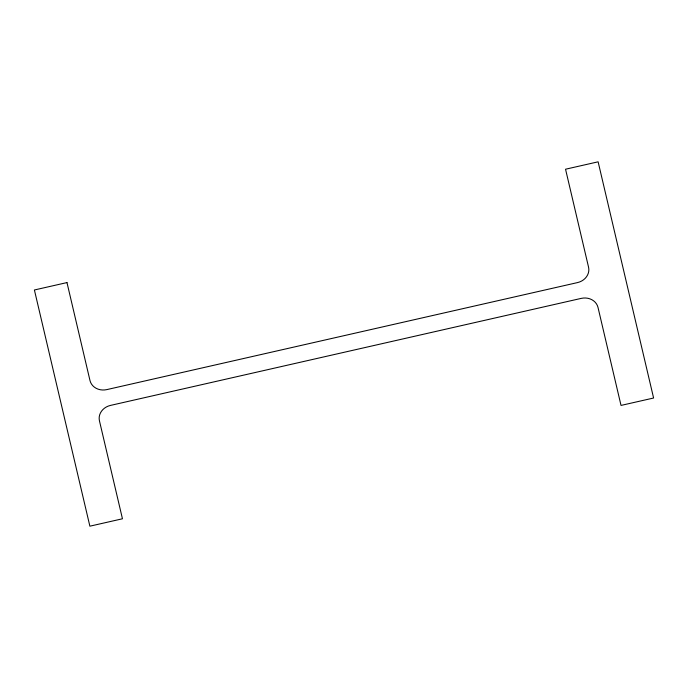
<?xml version="1.0" encoding="UTF-8"?>
<svg xmlns="http://www.w3.org/2000/svg" width="688" height="688" viewBox="0 0 688 688"><rect width="100%" height="100%" fill="white"/><g stroke="black" fill="none" stroke-linecap="round" stroke-linejoin="round"><path stroke-width="1.03" d="M66.977 282.579L34.4 289.983L89.879 526.182L122.455 518.778L99.442 420.807A14.267 12.565 -11.4 0 1 110.484 405.413L581.222 298.386A14.267 12.565 -11.4 0 1 598.01 307.45L621.023 405.421L653.6 398.017L598.121 161.818L565.545 169.222L588.558 267.193A14.267 12.565 -11.4 0 1 577.516 282.587L106.778 389.614A14.267 12.565 -11.4 0 1 89.99 380.55L66.977 282.579"/></g></svg>
